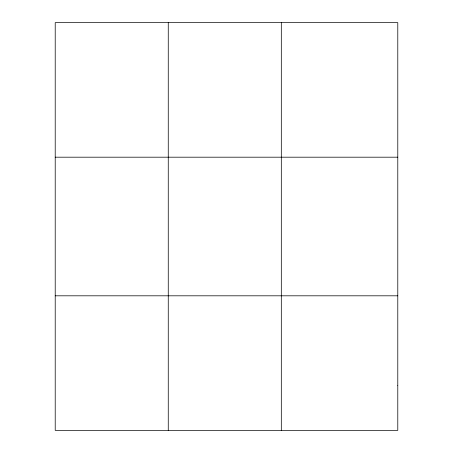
<?xml version="1.0" encoding="UTF-8"?>
<svg xmlns="http://www.w3.org/2000/svg" width="453" height="453" viewBox="0 0 453 453"><rect width="100%" height="100%" fill="white"/><g stroke="black" fill="none" stroke-linecap="round" stroke-linejoin="round"><path stroke-width="0.68" d="M168.261 430.35L168.261 22.65M281.313 430.35L281.313 22.65M55.215 157.191L397.785 157.191M55.215 295.809L397.785 295.809M397.785 385.503L397.785 430.35L55.215 430.35L55.215 22.65L397.785 22.65L397.785 385.503"/></g></svg>
